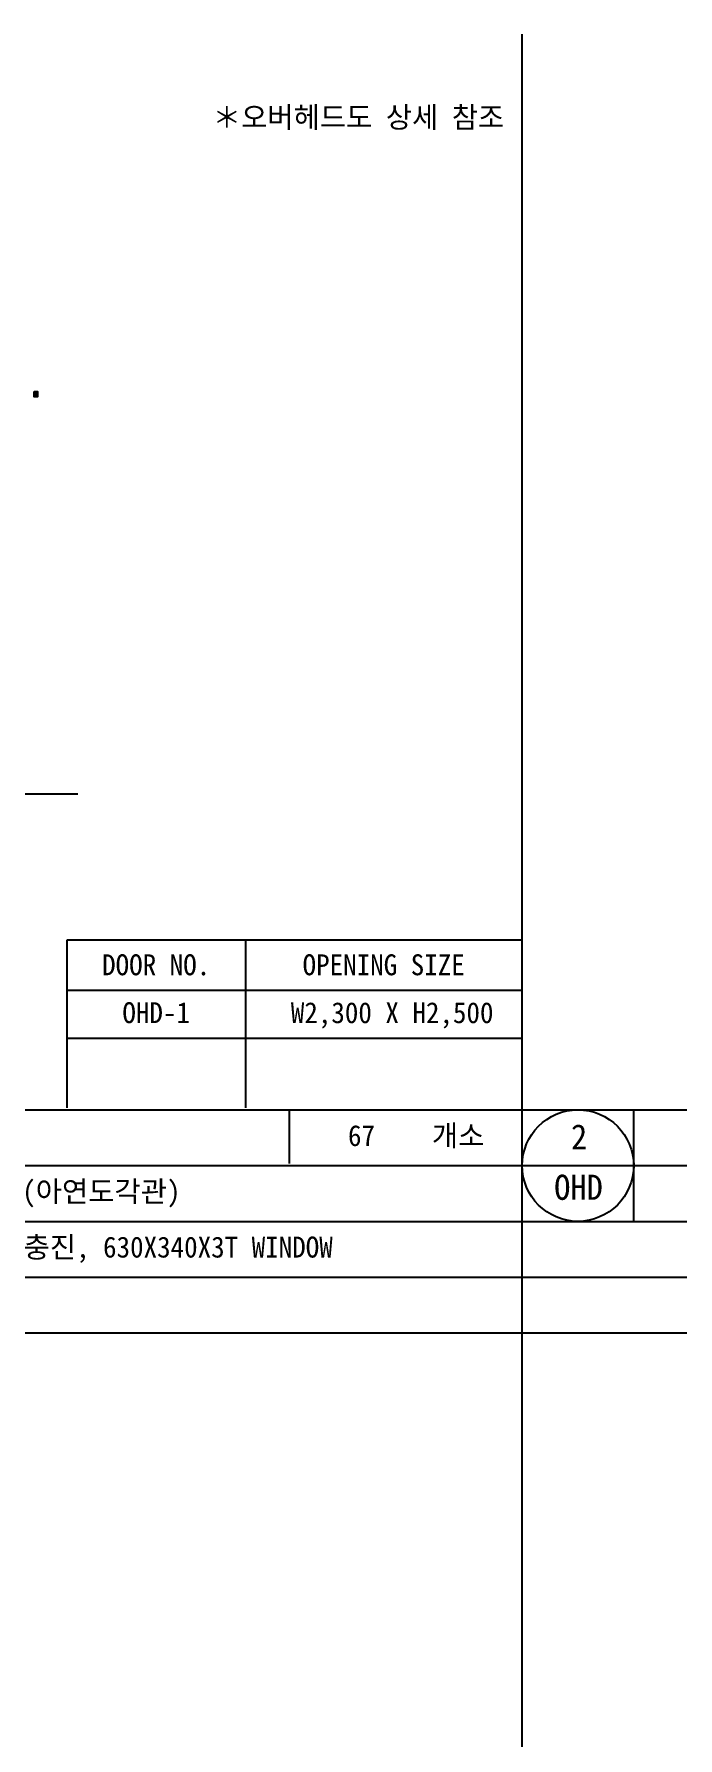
# Model space of a CAD drawing. Header units: millimetres. Extents: x 34479 to 326239, y 111570 to 168880.
# Drawn here: x 168227 to 172847, y 156663 to 168880 of the extents above; entities that cross this region are included whole.
import ezdxf
from ezdxf.enums import TextEntityAlignment as Align

# ---------------------------------------------------------------- set-up
doc = ezdxf.new("R2010")
doc.units = ezdxf.units.MM
doc.header["$LTSCALE"] = 100
doc.header["$MEASUREMENT"] = 0
doc.layers.get('0').update_dxf_attribs({"linetype": 'CONTINUOUS'})
for name, color, linetype in [('A-XXXX-TABL', 7, 'CONTINUOUS'), ('A-XXXX-TXT2', 3, 'CONTINUOUS'), ('CON', 1, 'CONTINUOUS'), ('WALLBR', 3, 'CONTINUOUS'), ('WINDOW', 7, 'CONTINUOUS')]:
    doc.layers.add(name, color=color, linetype=linetype)
doc.styles.add('돋움체', font='')
doc.styles.get('돋움체').set_extended_font_data('DotumChe')

msp = doc.modelspace()

# ---------------------------------------------------------------- linework, layer by layer
at = {"color": 1, "elevation": 0}
msp.add_lwpolyline([(168226.99, 166318.44), (168251.4, 166318.44), (168251.4, 166280.02), (168226.99, 166280.02)], close=True, dxfattribs=at)
at = {"color": 1}
for centre, radius in [((168239.19, 166308.14, 0), 6.98), ((168239.19, 166290.33, 0), 6.98), ((168236.53, 166308.17, 0), 0.636), ((168236.53, 166290.36, 0), 0.636), ((168241.86, 166308.17, 0), 0.636), ((168241.86, 166290.36, 0), 0.636)]:
    msp.add_circle(centre, radius, dxfattribs=at)
at = {"layer": 'A-XXXX-TABL'}
for p, q in [((171728.14, 141270.27), (171728.14, 168880.27)), ((160478.88, 161167.07), (197216.38, 161167.07)), ((170058.81, 160782.26), (170058.81, 161167.07)), ((172529.13, 160367.07), (172529.13, 161167.07)), ((160478.88, 160767.07), (197216.38, 160767.07)), ((160478.88, 160367.07), (197216.38, 160367.07)), ((160478.88, 159967.07), (197216.38, 159967.07)), ((160478.88, 159567.07), (197216.38, 159567.07))]:
    msp.add_line(p, q, dxfattribs=at)
at = {"layer": 'A-XXXX-TABL', "color": 4}
msp.add_circle((172129.13, 160767.07), 400, dxfattribs=at)
at = {"layer": 'CON'}
msp.add_line((166427.06, 163432.59, 0), (168541.47, 163432.59, 0), dxfattribs=at)
at = {"layer": 'WINDOW'}
for p, q in [((171727.16, 162382.26, 0), (168462.71, 162382.26, 0)), ((168462.71, 162382.26, 0), (168462.71, 161182.26)), ((169743.6, 162382.26, 0), (169743.6, 161182.26)), ((168462.71, 162023.95, 0), (171727.16, 162023.95, 0)), ((168462.71, 161680.63, 0), (171727.16, 161680.63, 0))]:
    msp.add_line(p, q, dxfattribs=at)

# ---------------------------------------------------------------- texts
at = {"layer": 'A-XXXX-TXT2', "style": '돋움체'}
msp.add_text('＊오버헤드도 상세 참조', height=150, dxfattribs=at).set_placement((171600.41, 168209.35), align=Align.RIGHT)
for s, p in [('67', (170479.37, 160982.26)), ('개소', (171081.08, 160982.26))]:
    msp.add_text(s, height=150, dxfattribs=at).set_placement(p, align=Align.MIDDLE_LEFT)
for s, p in [('2', (172137.37, 160883.27)), ('OHD', (172133.19, 160521.58))]:
    msp.add_text(s, height=180, dxfattribs=at).set_placement(p, align=Align.CENTER)
for s, p in [('3" 가이드레일, SQ-100X50X2T 트랙지지용 (아연도각관)', (164417.96, 160506.99)), ('STEEL 0.5T, 50T, P.I.R단열재 (난연3급) 충진, 630X340X3T WINDOW', (164404.96, 160107.74))]:
    msp.add_text(s, height=150, dxfattribs=at).set_placement(p)
at = {"layer": 'WALLBR', "style": '돋움체'}
for s, p in [('DOOR NO.', (169103.15, 162206.85, 0)), ('OPENING SIZE', (170735.38, 162206.85, 0)), ('OHD-1', (169103.15, 161863.53, 0)), ('W2,300 X H2,500', (170796.08, 161863.53, 0))]:
    msp.add_text(s, height=150, dxfattribs=at).set_placement(p, align=Align.MIDDLE_CENTER)

doc.saveas('drawing.dxf')
